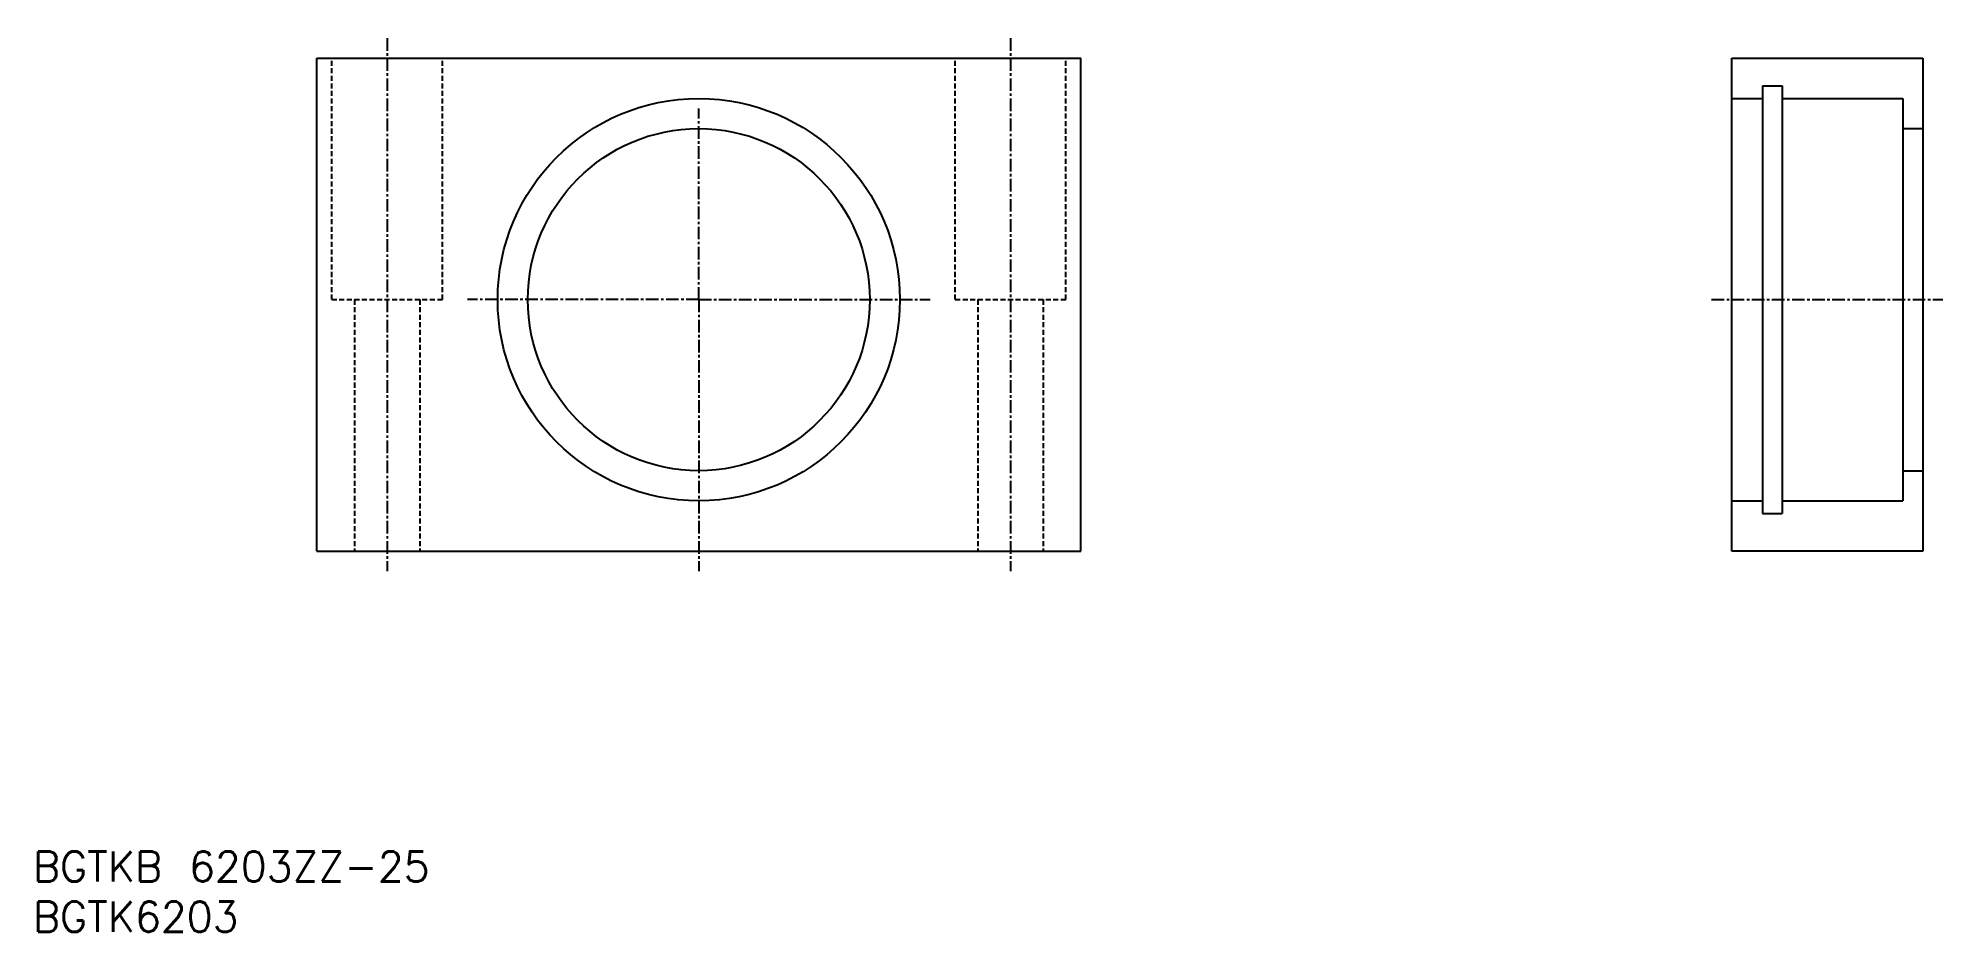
# Model space of a CAD drawing. Extents: x 45 to 235, y 37 to 126.
import ezdxf
from ezdxf.enums import TextEntityAlignment as Align

# ---------------------------------------------------------------- set-up
doc = ezdxf.new("R2010")
doc.units = 0
doc.linetypes.add('CENTER', pattern=[2, 1.25, -0.25, 0.25, -0.25])
doc.linetypes.add('DASHED', pattern=[0.75, 0.5, -0.25])
doc.layers.get('0').update_dxf_attribs({"linetype": 'CONTINUOUS'})
doc.layers.add('CENTER', color=1, linetype='CENTER')
doc.styles.get("Standard").update_dxf_attribs({"font": 'txt.shx', "bigfont": 'extfont.shx'})

msp = doc.modelspace()

# ---------------------------------------------------------------- linework, layer by layer
at = {"color": 7, "linetype": 'CONTINUOUS'}
for p, q in [((73, 75.14), (73, 124.14)), ((73, 124.14), (149, 124.14)), ((149, 75.14), (149, 124.14)), ((213.73, 75.14), (213.73, 124.14)), ((213.73, 124.14), (232.73, 124.14)), ((232.73, 124.14), (232.73, 75.14)), ((216.78, 121.39), (216.78, 78.89)), ((216.78, 121.39), (218.73, 121.39)), ((218.73, 121.39), (218.73, 78.89)), ((213.73, 120.14), (216.78, 120.14)), ((218.73, 120.14), (230.73, 120.14)), ((230.73, 120.14), (230.73, 80.14)), ((230.73, 117.14), (232.73, 117.14)), ((230.73, 83.14), (232.73, 83.14)), ((213.73, 80.14), (216.78, 80.14)), ((218.73, 80.14), (230.73, 80.14)), ((216.78, 78.89), (218.73, 78.89)), ((73, 75.14), (149, 75.14)), ((232.73, 75.14), (213.73, 75.14))]:
    msp.add_line(p, q, dxfattribs=at)
at = {"color": 3, "linetype": 'DASHED'}
for p, q in [((74.5, 100.14), (74.5, 124.14)), ((85.5, 100.14), (85.5, 124.14)), ((136.5, 100.14), (136.5, 124.14)), ((147.5, 100.14), (147.5, 124.14)), ((74.5, 100.14), (85.5, 100.14)), ((76.75, 100.14), (76.75, 75.14)), ((83.25, 100.14), (83.25, 75.14)), ((136.5, 100.14), (147.5, 100.14)), ((138.75, 100.14), (138.75, 75.14)), ((145.25, 100.14), (145.25, 75.14))]:
    msp.add_line(p, q, dxfattribs=at)
at = {"color": 7, "linetype": 'CONTINUOUS'}
for radius in [20, 17]:
    msp.add_circle((111, 100.14), radius, dxfattribs=at)
at = {"layer": 'CENTER', "color": 1, "linetype": 'CENTER'}
for p, q in [((80, 126.14), (80, 73.14)), ((142, 126.14), (142, 73.14)), ((111, 100.14), (111, 119.14)), ((111, 100.14), (88, 100.14)), ((111, 100.14), (111, 73.14)), ((111, 100.14), (134, 100.14)), ((211.73, 100.14), (234.73, 100.14))]:
    msp.add_line(p, q, dxfattribs=at)

# ---------------------------------------------------------------- texts
at = {"color": 7, "linetype": 'CONTINUOUS'}
for s, p in [('BGTKB 6203ZZ-25', (44.78, 43.8)), ('BGTK6203', (44.78, 38.8))]:
    msp.add_text(s, height=3, dxfattribs=at).set_placement(p, align=Align.MIDDLE_LEFT)

doc.saveas('drawing.dxf')
